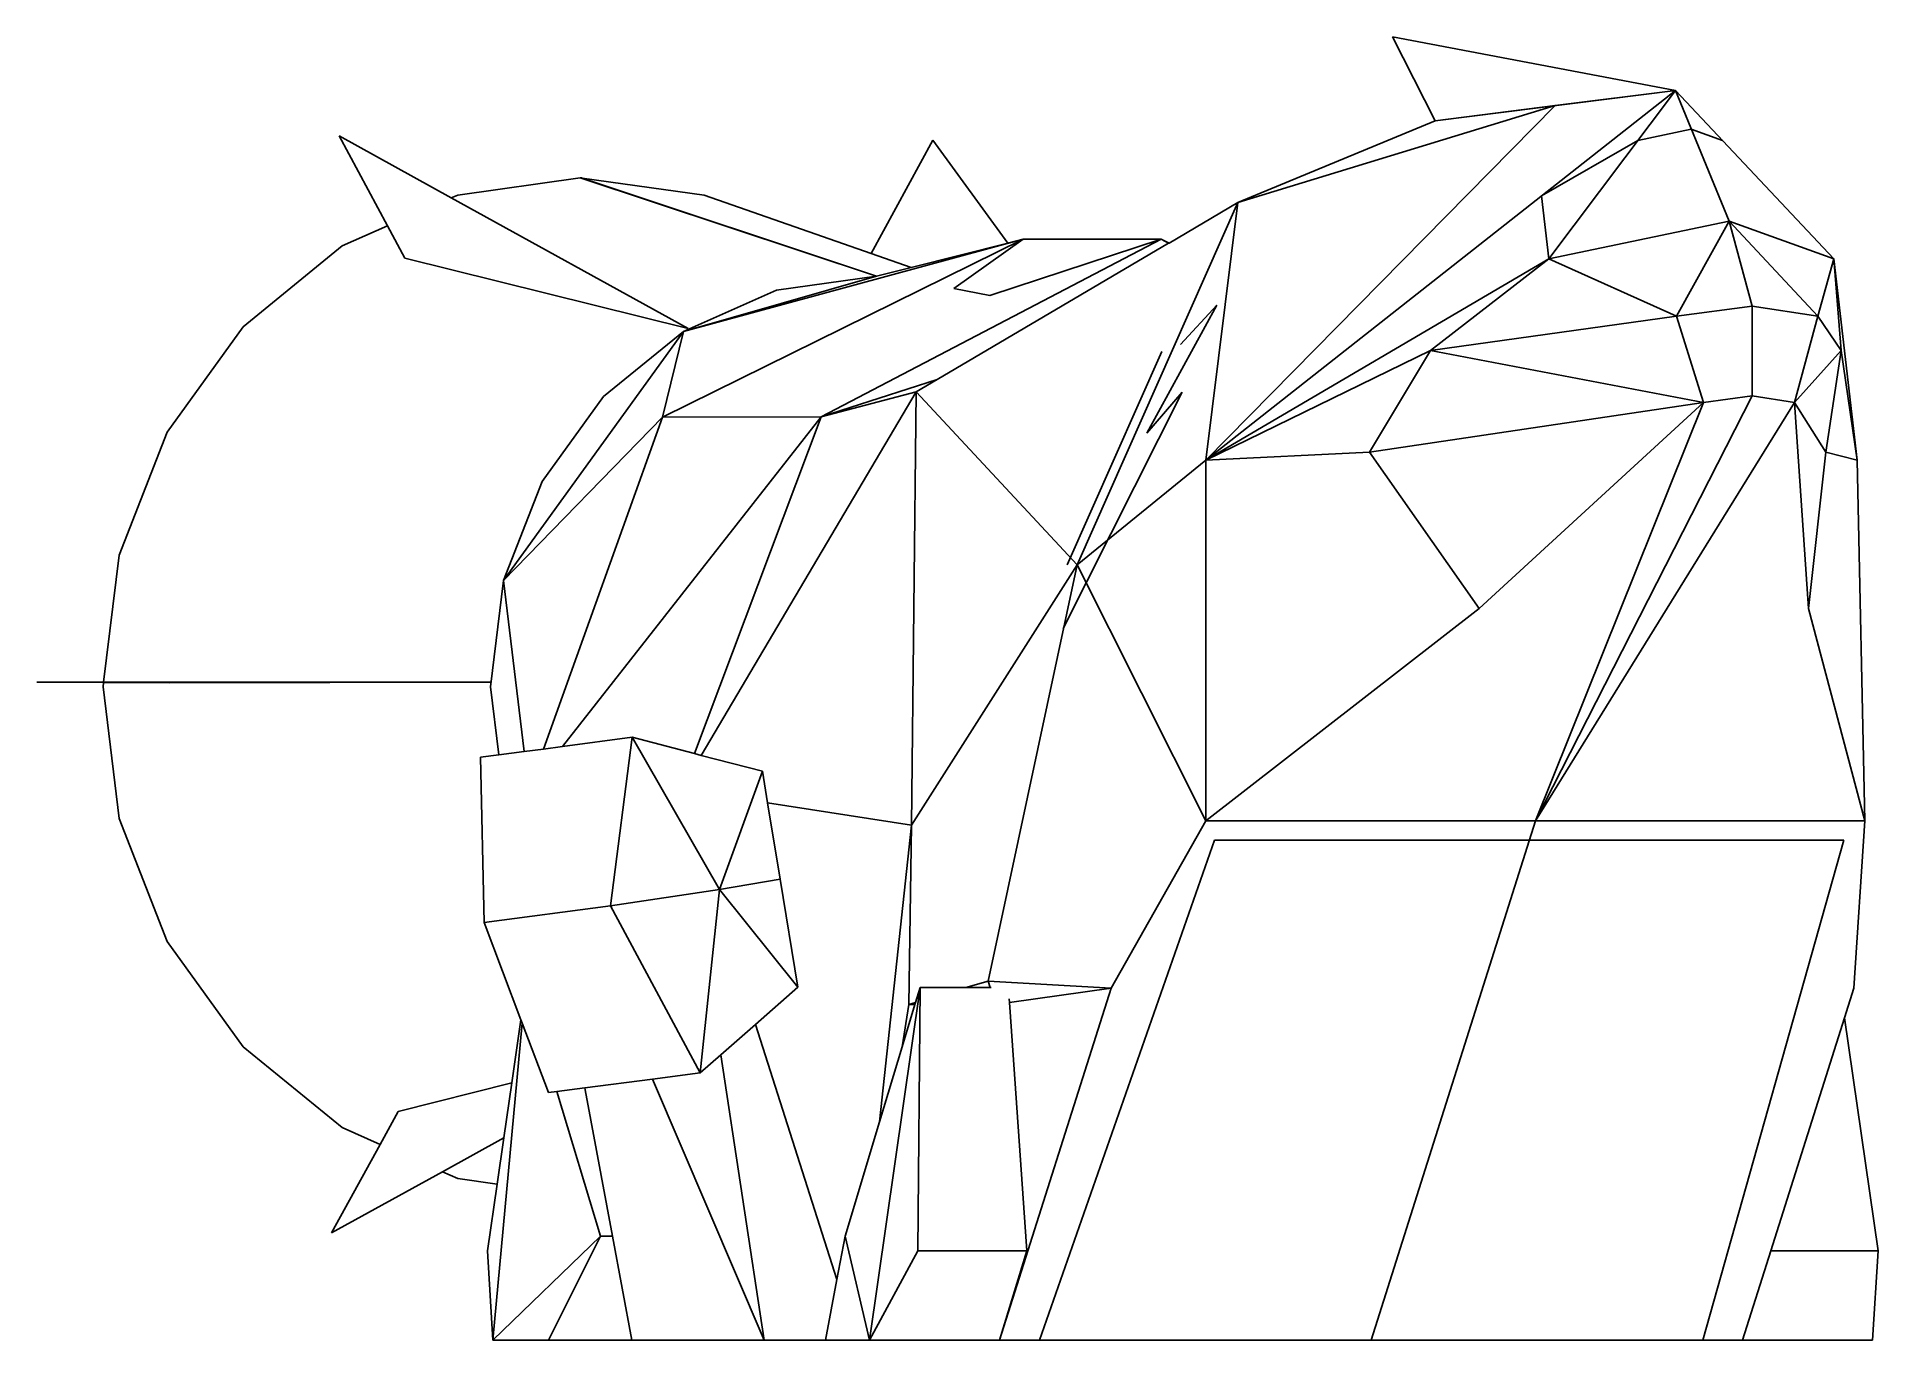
# Model space of a CAD drawing. Extents: x -726 to 484, y -429 to 429.
import ezdxf

# ---------------------------------------------------------------- set-up
doc = ezdxf.new("R2010")
doc.units = 0
doc.header["$MEASUREMENT"] = 0
doc.layers.get('0').update_dxf_attribs({"linetype": 'CONTINUOUS'})

msp = doc.modelspace()

# ---------------------------------------------------------------- linework, layer by layer
for p, q in [((193, 373.4), (164.9, 428.6)), ((164.9, 428.6), (350.9, 393.4)), ((42.2, 150.1), (350.9, 393.4)), ((193, 373.4), (350.9, 393.4)), ((193, 373.4), (350.9, 393.4)), ((350.9, 393.4), (267.7, 282.5)), ((271.9, 383.4), (350.9, 393.4)), ((350.9, 393.4), (386.2, 307.4)), ((350.9, 393.4), (455.1, 282.5)), ((42.2, 150.1), (271.9, 383.4)), ((271.9, 383.4), (63.3, 319.7)), ((193, 373.4), (271.9, 383.4)), ((-527.6, 363.4), (-495.9, 304.2)), ((-453.9, 322.7), (-527.6, 363.4)), ((63.3, 319.7), (193, 373.4)), ((326.2, 360.5), (361.4, 367.8)), ((381.8, 360.5), (361.4, 367.8)), ((-137.2, 360.6), (-177.9, 286.1)), ((-87.9, 293), (-137.2, 360.6)), ((262.9, 324.1), (326.2, 360.5)), ((-369.1, 335.8), (-449.7, 324.5)), ((-369.1, 335.9), (-368.7, 335.9)), ((-174.4, 271.1), (-369.1, 335.9)), ((-369.1, 335.9), (-369.1, 335.8)), ((-369.1, 335.8), (-369.1, 335.9)), ((-369.1, 335.8), (-369.1, 335.8)), ((-368.3, 335.9), (-368.7, 335.9)), ((-367.8, 335.7), (-368.3, 335.9)), ((-367.8, 335.7), (-287.6, 324.5)), ((-174.4, 271.1), (-367.8, 335.7)), ((-449.7, 324.5), (-453.9, 322.7)), ((-298.2, 236.7), (-453.9, 322.7)), ((-177.9, 286.1), (-287.6, 324.5)), ((63.3, 319.7), (-42.3, 81.4)), ((63.3, 319.7), (18.1, 293)), ((63.3, 319.7), (42.2, 150.1)), ((267.7, 282.5), (262.9, 324.1)), ((-495.9, 304.2), (-525.6, 291.1)), ((-495.9, 304.2), (-484.5, 283)), ((386.2, 307.4), (267.7, 282.5)), ((386.2, 307.4), (351.6, 244.8)), ((401.5, 251.5), (386.2, 307.4)), ((386.2, 307.4), (444.6, 244.8)), ((386.2, 307.4), (455.1, 282.5)), ((-525.6, 291.1), (-590.8, 237.9)), ((-315, 178.4), (-77.8, 295.6)), ((-77.8, 295.6), (-301.3, 234.9)), ((-210.7, 178.7), (12.8, 295.6)), ((-151.6, 276.9), (-87.9, 293)), ((17.6, 292.8), (-134.4, 203.2)), ((-77.8, 295.6), (-123.5, 263.1)), ((-99.9, 258.4), (12.8, 295.6)), ((-87.9, 293), (-77.8, 295.6)), ((-77.8, 295.6), (12.8, 295.6)), ((12.8, 295.6), (17.6, 292.8)), ((18.1, 293), (12.8, 295.6)), ((18.1, 293), (17.6, 292.8)), ((-484.5, 283), (-298.2, 236.7)), ((-151.6, 276.9), (-177.9, 286.1)), ((267.7, 282.5), (42.2, 150.1)), ((267.7, 282.5), (189.9, 222.3)), ((351.6, 244.8), (267.7, 282.5)), ((351.6, 244.8), (267.7, 282.5)), ((444.6, 244.8), (455.1, 282.5)), ((444.6, 244.8), (455.1, 282.5)), ((455.1, 282.5), (470.4, 150.1)), ((455.1, 282.5), (459.9, 222.3)), ((-301.3, 234.9), (-174.4, 271.1)), ((-174.4, 271.1), (-240.1, 261.9)), ((-174.4, 271.1), (-151.6, 276.9)), ((-240.1, 261.9), (-301.3, 234.9)), ((-123.5, 263.1), (-99.9, 258.4)), ((49.4, 252.2), (3.4, 167.9)), ((25.6, 226.3), (49.4, 252.2)), ((351.6, 244.8), (189.9, 222.3)), ((351.6, 244.8), (401.5, 251.5)), ((401.5, 251.5), (351.6, 244.8)), ((351.6, 244.8), (369.4, 188.1)), ((401.5, 192.5), (401.5, 251.5)), ((444.6, 244.8), (401.5, 251.5)), ((401.5, 251.5), (444.6, 244.8)), ((444.6, 244.8), (429.3, 188.1)), ((444.6, 244.8), (459.9, 222.3)), ((-590.8, 237.9), (-640.8, 168.5)), ((-419.5, 71), (-301.3, 234.9)), ((-301.3, 234.9), (-353.8, 192)), ((-301.3, 234.9), (-315, 178.4)), ((13.2, 221.6), (-48.9, 81.4)), ((189.9, 222.3), (42.2, 150.1)), ((149.8, 155.4), (189.9, 222.3)), ((369.4, 188.1), (189.9, 222.3)), ((429.3, 188.1), (459.9, 222.3)), ((449.9, 155.4), (459.9, 222.3)), ((459.9, 222.3), (470.4, 150.1)), ((-289.6, -44), (-148.3, 195.1)), ((-134.4, 203.2), (-210.7, 178.7)), ((-148.3, 195.1), (-210.7, 178.7)), ((-151.3, -89.9), (-148.3, 195.1)), ((-134.4, 203.2), (-148.3, 195.1)), ((-148.3, 195.1), (-42.3, 81.4)), ((26.7, 194.8), (-51.6, 39.5)), ((3.4, 167.9), (26.7, 194.8)), ((-353.8, 192), (-394.1, 136.1)), ((149.8, 155.4), (369.4, 188.1)), ((221.9, 52.7), (369.4, 188.1)), ((401.5, 192.5), (258.9, -87)), ((369.4, 188.1), (258.9, -87)), ((429.3, 188.1), (258.9, -87)), ((369.4, 188.1), (401.5, 192.5)), ((429.3, 188.1), (401.5, 192.5)), ((449.9, 155.4), (429.3, 188.1)), ((438.5, 52.7), (429.3, 188.1)), ((-419.5, 71), (-315, 178.4)), ((-393.3, -39.8), (-315, 178.4)), ((-210.7, 178.7), (-380.7, -38.1)), ((-210.7, 178.7), (-315, 178.4)), ((-294, -42.8), (-210.7, 178.7)), ((-640.8, 168.5), (-672.2, 87.8)), ((-42.3, 81.4), (42.2, 150.1)), ((42.2, 150.1), (149.8, 155.4)), ((42.2, 150.1), (42.3, -87)), ((149.8, 155.4), (221.9, 52.7)), ((449.9, 155.4), (438.5, 52.7)), ((470.4, 150.1), (449.9, 155.4)), ((470.4, 150.1), (475.4, -87)), ((-394.1, 136.1), (-419.5, 71)), ((-672.2, 87.8), (-682.5, 4.1)), ((-42.3, 81.4), (-151.3, -89.9)), ((-101, -192.4), (-42.3, 81.4)), ((-42.3, 81.4), (42.3, -87)), ((-419.5, 71), (-428.1, 1.1)), ((-405.9, -41.4), (-419.5, 71)), ((42.3, -87), (221.9, 52.7)), ((475.4, -87), (438.5, 52.7)), ((-726.4, 4.1), (-682.6, 3.9)), ((-682.5, 4.1), (-726.4, 4.1)), ((-682.6, 3.9), (-682.9, 1.1)), ((-682.9, 1.1), (-672.2, -85.5)), ((-682.6, 3.9), (-639.5, 3.8)), ((-428.1, 4.1), (-682.5, 4.1)), ((-639.5, 3.8), (-428.1, 4.1)), ((-428.1, 1.1), (-422.6, -43.6)), ((-380.7, -38.1), (-335, -32.1)), ((-335, -32.1), (-349.2, -143)), ((-277.6, -132.2), (-335, -32.1)), ((-294, -42.8), (-335, -32.1)), ((-434.8, -45.2), (-422.6, -43.6)), ((-432.4, -153.9), (-434.8, -45.2)), ((-422.6, -43.6), (-405.9, -41.4)), ((-405.9, -41.4), (-393.3, -39.8)), ((-393.3, -39.8), (-380.7, -38.1)), ((-289.6, -44), (-294, -42.8)), ((-249.3, -54.4), (-289.6, -44)), ((-277.6, -132.2), (-249.3, -54.4)), ((-249.3, -54.4), (-245.9, -75.3)), ((-245.9, -75.3), (-151.3, -89.9)), ((-245.9, -75.3), (-237.6, -125.5)), ((-672.2, -85.5), (-640.8, -166.3)), ((-151.3, -89.9), (-172.3, -284.9)), ((-151.3, -89.9), (-153.1, -207.8)), ((42.3, -87), (-20.1, -197)), ((258.9, -87), (42.3, -87)), ((258.9, -87), (150.9, -428.6)), ((258.9, -87), (475.4, -87)), ((475.4, -87), (468.3, -197)), ((-67.1, -428.6), (48, -99.7)), ((48, -99.7), (254.9, -99.7)), ((461.7, -99.7), (254.9, -99.7)), ((368.9, -428.6), (461.7, -99.7)), ((-277.6, -132.2), (-349.2, -143)), ((-277.6, -132.2), (-290.2, -252.8)), ((-277.6, -132.2), (-237.6, -125.5)), ((-226, -196.5), (-277.6, -132.2)), ((-237.6, -125.5), (-226, -196.5)), ((-349.2, -143), (-432.4, -153.9)), ((-349.2, -143), (-290.2, -252.8)), ((-408.2, -217.9), (-432.4, -153.9)), ((-640.8, -166.3), (-590.8, -235.6)), ((-101, -192.4), (-115.5, -196.7)), ((-20.1, -197), (-101, -192.4)), ((-101, -192.4), (-99.6, -196.7)), ((-226, -196.5), (-253.8, -220.9)), ((-145.7, -196.7), (-178.9, -428.6)), ((-148.7, -206.5), (-145.7, -196.7)), ((-145.7, -196.7), (-147.1, -369.8)), ((-145.7, -196.7), (-115.5, -196.7)), ((-115.5, -196.7), (-99.6, -196.7)), ((-99.6, -196.7), (-99, -196.7)), ((-93.4, -428.6), (-20.1, -197)), ((-87, -204.2), (-86.8, -206.5)), ((-86.8, -206.5), (-20.1, -197)), ((462.1, -216.6), (468.3, -197)), ((-408.2, -217.9), (-414.1, -259.4)), ((-407.3, -220.2), (-408.2, -217.9)), ((-153.1, -207.8), (-157.5, -235.7)), ((-157.5, -235.7), (-149.1, -207.8)), ((-148.7, -206.5), (-153.1, -207.8)), ((-153.1, -207.8), (-149.1, -207.8)), ((-149.1, -207.8), (-148.7, -206.5)), ((-86.8, -206.5), (-75.6, -369.8)), ((413.7, -369.8), (462.1, -216.6)), ((462.1, -216.6), (484.3, -369.8)), ((-407.3, -220.2), (-426.5, -428.6)), ((-390, -265.8), (-407.3, -220.2)), ((-253.8, -220.9), (-276.6, -240.9)), ((-253.8, -220.9), (-200.4, -388.8)), ((-590.8, -235.6), (-525.6, -288.8)), ((-276.6, -240.9), (-290.2, -252.8)), ((-276.6, -240.9), (-248.3, -428.6)), ((-172.3, -284.9), (-157.5, -235.7)), ((-290.2, -252.8), (-321.6, -256.9)), ((-488.8, -278.1), (-414.1, -259.4)), ((-414.1, -259.4), (-419.4, -295.6)), ((-384.5, -265.1), (-390, -265.8)), ((-366.2, -262.7), (-384.5, -265.1)), ((-355.8, -360.3), (-384.5, -265.1)), ((-321.6, -256.9), (-366.2, -262.7)), ((-366.2, -262.7), (-365.9, -264)), ((-366.2, -262.7), (-365.9, -264)), ((-366.2, -262.7), (-366.2, -262.7)), ((-365.9, -264), (-347.9, -360.3)), ((-248.3, -428.6), (-321.6, -256.9)), ((-500.7, -299.8), (-488.8, -278.1)), ((-525.6, -288.8), (-500.7, -299.8)), ((-195, -360.3), (-172.3, -284.9)), ((-532.6, -358), (-500.7, -299.8)), ((-419.4, -295.6), (-459.7, -317.9)), ((-419.4, -295.6), (-423.8, -325.9)), ((-459.7, -317.9), (-532.6, -358)), ((-459.7, -317.9), (-449.7, -322.3)), ((-449.7, -322.3), (-423.8, -325.9)), ((-423.8, -325.9), (-430.1, -369.8)), ((-355.8, -360.3), (-426.5, -428.6)), ((-355.8, -360.3), (-389.9, -428.6)), ((-355.8, -360.3), (-347.9, -360.3)), ((-347.9, -360.3), (-335.1, -428.6)), ((-195, -360.3), (-200.4, -388.8)), ((-195, -360.3), (-178.9, -428.6)), ((-426.5, -428.6), (-430.1, -369.8)), ((-178.9, -428.6), (-147.1, -369.8)), ((-147.1, -369.8), (-75.6, -369.8)), ((-93.4, -428.6), (-75.6, -369.8)), ((395.1, -428.6), (413.7, -369.8)), ((484.3, -369.8), (413.7, -369.8)), ((480.6, -428.6), (484.3, -369.8)), ((-200.4, -388.8), (-207.9, -428.6)), ((-389.9, -428.6), (-426.5, -428.6)), ((-389.9, -428.6), (-335.1, -428.6)), ((-248.3, -428.6), (-335.1, -428.6)), ((-248.3, -428.6), (-207.9, -428.6)), ((-178.9, -428.6), (-207.9, -428.6)), ((-93.4, -428.6), (-178.9, -428.6)), ((150.9, -428.6), (-93.4, -428.6)), ((150.9, -428.6), (395.1, -428.6)), ((480.6, -428.6), (395.1, -428.6))]:
    msp.add_line(p, q)

doc.saveas('drawing.dxf')
